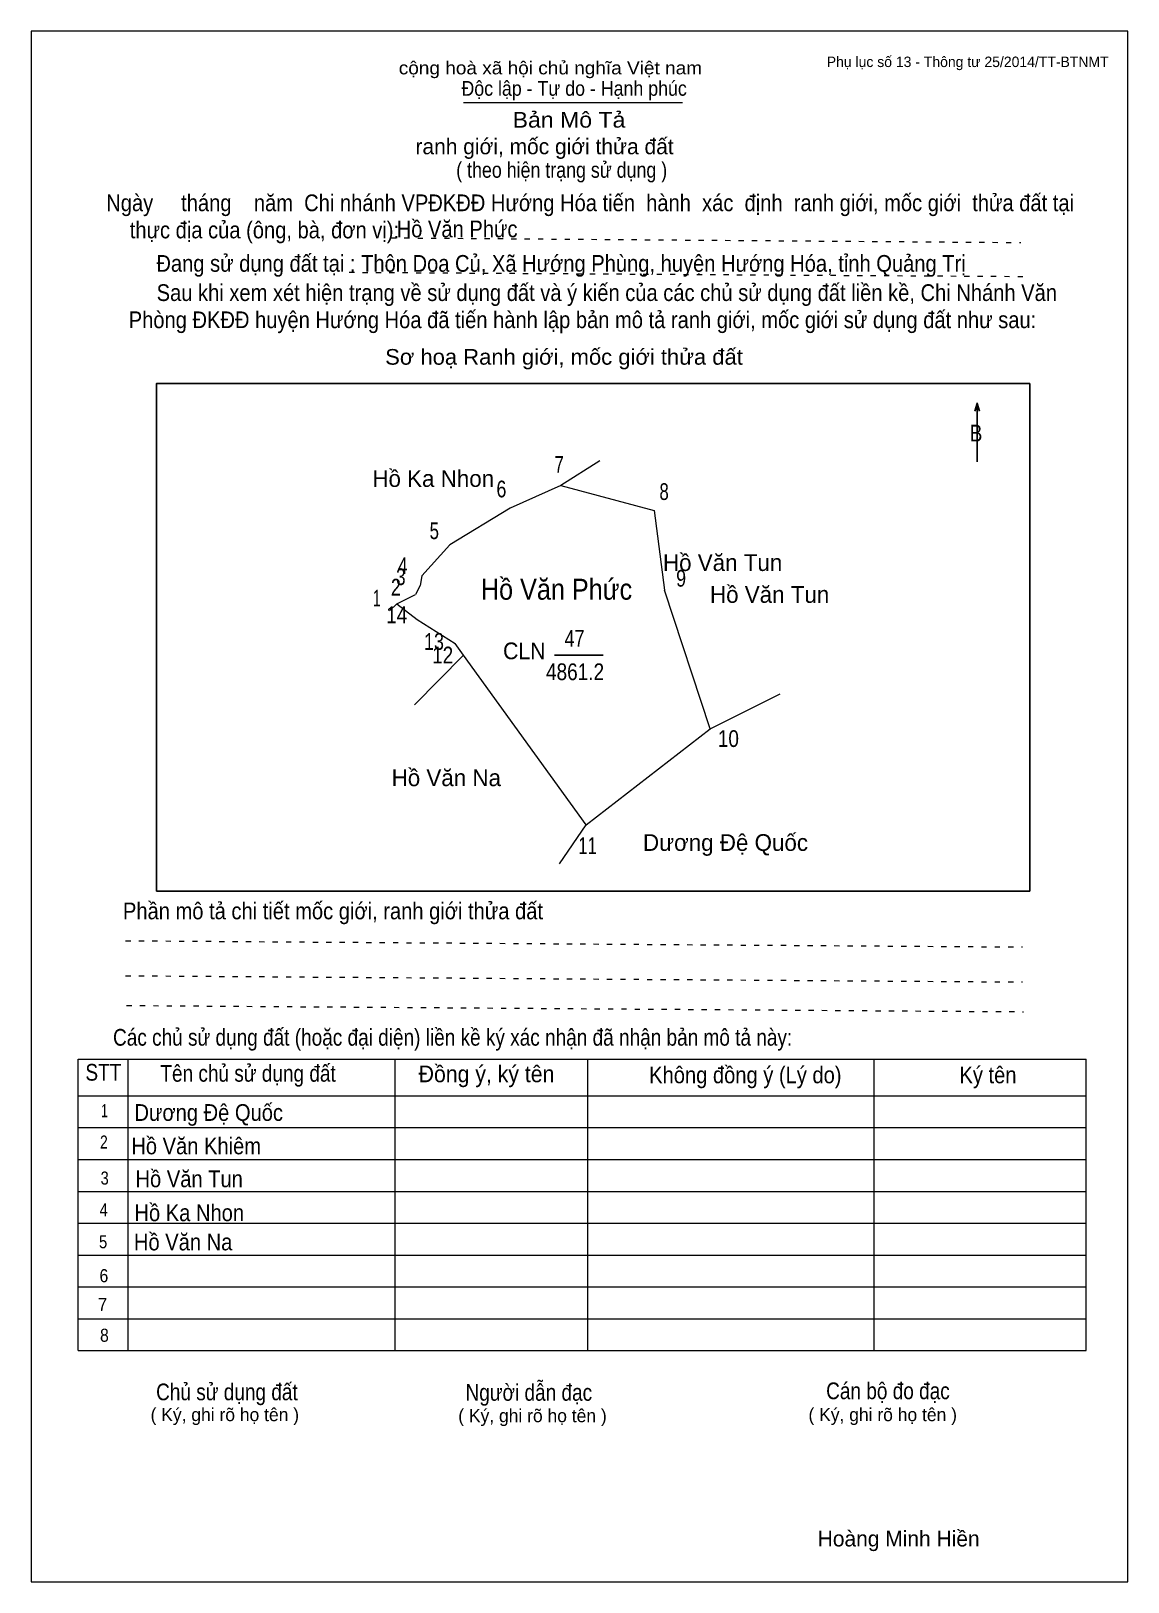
# Model space of a CAD drawing. Header units: centimetres. Extents: x 0 to 21, y 0 to 29.7.
import ezdxf
from ezdxf.enums import TextEntityAlignment as Align

# ---------------------------------------------------------------- set-up
doc = ezdxf.new("R2010")
doc.units = ezdxf.units.CM
doc.header["$LTSCALE"] = 0.13
doc.linetypes.add('DOTTED', pattern=[1.5, 0.3, -1.2])
for name, color, linetype, lineweight in [('1', 7, 'Continuous', 13), ('33', 7, 'Continuous', 25), ('6', 7, 'Continuous', 13), ('62', 7, 'Continuous', 13)]:
    doc.layers.add(name, color=color, linetype=linetype, lineweight=lineweight)
for name, color, linetype in [('2', 7, 'Continuous'), ('32', 7, 'Continuous'), ('34', 7, 'Continuous'), ('63', 7, 'Continuous')]:
    doc.layers.add(name, color=color, linetype=linetype)

msp = doc.modelspace()

# ---------------------------------------------------------------- linework, layer by layer
at = {"layer": '1'}
msp.add_lwpolyline([(21, 0), (21, 29.7), (0, 29.7), (0, 0)], close=True, dxfattribs=at)
at = {"layer": '33'}
msp.add_line((10.02, 17.75), (10.95, 17.75), dxfattribs=at)
at = {"layer": '6'}
for p, q in [((6.86, 18.6), (7, 18.73)), ((7, 18.73), (7.36, 18.91)), ((13, 16.34), (12.13, 18.99)), ((8.28, 17.75), (8.12, 17.97)), ((7.34, 16.8), (8.28, 17.75)), ((10.63, 14.5), (8.28, 17.75)), ((13, 16.34), (14.34, 17.01))]:
    msp.add_line(p, q, dxfattribs=at)
for points in [[(10.89, 21.47), (10.14, 21), (9.17, 20.56)], [(10.14, 21), (11.93, 20.52), (12.13, 18.99)], [(9.17, 20.56), (8.02, 19.86), (7.48, 19.27)], [(7.48, 19.27), (7.45, 19.08), (7.36, 18.91)], [(7, 18.73), (7.39, 18.43), (8.12, 17.97)], [(10.12, 13.75), (10.63, 14.5), (13, 16.34)]]:
    msp.add_lwpolyline(points, dxfattribs=at)
at = {"layer": '62'}
for p, q in [((8.28, 28.33), (12.47, 28.33)), ((0.9, 10.01), (20.2, 10.01)), ((0.9, 4.43), (0.9, 10.01)), ((1.86, 4.43), (1.86, 10.01)), ((6.97, 4.43), (6.97, 9.99)), ((10.66, 4.43), (10.66, 9.99)), ((16.14, 4.43), (16.14, 10.01)), ((20.2, 4.43), (20.2, 10.01)), ((0.9, 9.31), (20.2, 9.31)), ((0.9, 8.7), (20.2, 8.7)), ((0.9, 8.09), (20.2, 8.09)), ((0.9, 7.48), (20.2, 7.48)), ((0.9, 6.87), (20.2, 6.87)), ((0.9, 6.26), (20.2, 6.26)), ((0.9, 5.65), (20.2, 5.65)), ((0.9, 5.04), (20.2, 5.04)), ((0.9, 4.43), (20.2, 4.43))]:
    msp.add_line(p, q, dxfattribs=at)
at = {"layer": '62', "linetype": 'DOTTED'}
for p, q in [((6.89, 25.74), (18.95, 25.65)), ((6.09, 25.08), (19.04, 25)), ((1.81, 12.28), (18.98, 12.16)), ((1.81, 11.61), (18.98, 11.49)), ((1.83, 11.04), (19, 10.92))]:
    msp.add_line(p, q, dxfattribs=at)
at = {"layer": '62', "lineweight": 25}
for p, q in [((18.11, 22.58), (18.11, 21.45)), ((18.11, 22.57), (18.07, 22.42)), ((18.11, 22.57), (18.16, 22.42))]:
    msp.add_line(p, q, dxfattribs=at)
msp.add_lwpolyline([(2.4, 13.23), (19.12, 13.23), (19.12, 22.95), (2.4, 22.95)], close=True, dxfattribs=at)

# ---------------------------------------------------------------- texts
at = {"layer": '2', "width": 0.9}
msp.add_text('Hồ Văn Phức', height=0.4007, dxfattribs=at).set_placement((10.06, 18.81), align=Align.CENTER)
at = {"layer": '32'}
for s, width, p in [('7', 0.75, (10.11, 21.24)), ('6', 0.8, (9.005, 20.77)), ('8', 0.75, (12.12, 20.72)), ('5', 0.75, (7.72, 19.97)), ('4', 0.8, (7.115, 19.3)), ('3', 0.75, (7.08, 19.09)), ('9', 0.8, (12.445, 19.06)), ('2', 0.8, (6.985, 18.89)), ('1', 0.65, (6.62, 18.68)), ('14', 0.85, (7, 18.36)), ('13', 0.8, (7.715, 17.85)), ('12', 0.85, (7.88, 17.59)), ('10', 0.85, (13.35, 15.99)), ('11', 0.75, (10.655, 13.94))]:
    msp.add_text(s, height=0.32, dxfattribs=dict(at, width=width)).set_placement(p, align=Align.CENTER)
at = {"layer": '33'}
for s, p in [('Hồ Ka Nhon', (7.7, 20.97)), ('Hồ Ka Nhon', (7.7, 20.97)), ('Hồ Ka Nhon', (7.7, 20.97)), ('Hồ Ka Nhon', (7.7, 20.97)), ('Hồ Ka Nhon', (7.7, 20.97)), ('Hồ Văn Tun', (13.24, 19.36)), ('Hồ Văn Tun', (14.14, 18.75)), ('Hồ Văn Na', (7.95, 15.24)), ('Dương Đệ Quốc', (13.295, 14))]:
    msp.add_text(s, height=0.32, dxfattribs=at).set_placement(p, align=Align.CENTER)
for s, width, p in [('47', 0.8, (10.405, 17.91)), ('4861.2', 0.85, (10.415, 17.27))]:
    msp.add_text(s, height=0.32, dxfattribs=dict(at, width=width)).set_placement(p, align=Align.CENTER)
at = {"layer": '33', "width": 0.95}
msp.add_text('CLN', height=0.32, dxfattribs=at).set_placement((9.85, 17.67), align=Align.RIGHT)
at = {"layer": '34', "width": 0.9}
for s, p in [('Hồ Văn Phức', (7, 25.75)), ('Dương Đệ Quốc', (1.98, 8.83)), ('Hồ Văn Khiêm', (1.92, 8.19)), ('Hồ Văn Tun', (2, 7.56)), ('Hồ Ka Nhon', (1.98, 6.91)), ('Hồ Văn Na', (1.97, 6.35))]:
    msp.add_text(s, height=0.32, dxfattribs=at).set_placement(p)
at = {"layer": '62'}
for s, height, width, p in [('cộng hoà xã hội chủ nghĩa Việt nam', 0.2474, 1.1, (7.04, 28.87)), ('Độc lập - Tự do - Hạnh phúc', 0.2828, 0.9, (8.24, 28.46)), ('Bản Mô Tả', 0.3, 1.1, (9.22, 27.85)), ('( theo hiện trạng sử dụng )', 0.3, 0.85, (8.14, 26.89)), ('Ngày     tháng    năm  Chi nhánh VPĐKĐĐ Hướng Hóa tiến  hành  xác  định  ranh giới, mốc giới  thửa đất tại ', 0.32, 0.9, (1.44, 26.25)), ('thực địa của (ông, bà, đơn vị): ', 0.32, 0.9, (1.89, 25.73)), ('Đang sử dụng đất tại : Thôn Doa Củ, Xã Hướng Phùng, huyện Hướng Hóa, tỉnh Quảng Trị', 0.32, 0.9, (2.4, 25.09)), ('     Sau khi xem xét hiện trạng về sử dụng đất và ý kiến của các chủ sử dụng đất liền kề, Chi Nhánh Văn ', 0.32, 0.9, (1.87, 24.53)), ('Phòng ĐKĐĐ huyện Hướng Hóa đã tiến hành lập bản mô tả ranh giới, mốc giới sử dụng đất như sau:', 0.32, 0.9, (1.87, 24.01)), ('Sơ hoạ Ranh giới, mốc giới thửa đất', 0.3, 1.05, (6.78, 23.31)), ('B', 0.32, 0.85, (17.97, 21.84)), ('Phần mô tả chi tiết mốc giới, ranh giới thửa đất ', 0.32, 0.9, (1.76, 12.69)), ('Các chủ sử dụng đất (hoặc đại diện) liền kề ký xác nhận đã nhận bản mô tả này:', 0.32, 0.85, (1.57, 10.27))]:
    msp.add_text(s, height=height, dxfattribs=dict(at, width=width)).set_placement(p)
msp.add_text('ranh giới, mốc giới thửa đất', height=0.3, dxfattribs=at).set_placement((7.36, 27.34))
for s, height, width, p in [('STT', 0.32, 0.85, (1.385, 9.6)), ('Tên chủ sử dụng đất', 0.32, 0.85, (4.155, 9.58)), ('Đồng ý, ký tên', 0.32, 0.95, (8.72, 9.57)), ('Không đồng ý (Lý do)', 0.32, 0.9, (13.675, 9.55)), ('Ký tên', 0.32, 0.9, (18.32, 9.55)), ('1', 0.25, 0.7, (1.405, 8.9)), ('2', 0.25, 0.8, (1.395, 8.3)), ('3', 0.25, 0.85, (1.41, 7.61)), ('4', 0.25, 0.85, (1.39, 7)), ('5', 0.25, 0.85, (1.38, 6.39)), ('6', 0.25, 0.9, (1.395, 5.74)), ('7', 0.25, 0.95, (1.37, 5.19)), ('8', 0.25, 0.9, (1.405, 4.6)), ('Người dẫn đạc', 0.32, 0.85, (9.53, 3.47)), ('Chủ sử dụng đất', 0.32, 0.85, (3.75, 3.48)), ('Cán bộ đo đạc', 0.32, 0.85, (16.405, 3.5))]:
    msp.add_text(s, height=height, dxfattribs=dict(at, width=width)).set_placement(p, align=Align.CENTER)
for p in [(3.71, 3.08), (9.6, 3.06), (16.305, 3.08)]:
    msp.add_text('( Ký, ghi rõ họ tên )', height=0.25, dxfattribs=at).set_placement(p, align=Align.CENTER)
at = {"layer": '63'}
msp.add_text('Phụ lục số 13 - Thông tư 25/2014/TT-BTNMT', height=0.2, dxfattribs=at).set_placement((20.63, 29.01), align=Align.RIGHT)
msp.add_text('Hoàng Minh Hiền', height=0.3, dxfattribs=at).set_placement((16.61, 0.68), align=Align.CENTER)

doc.saveas('drawing.dxf')
